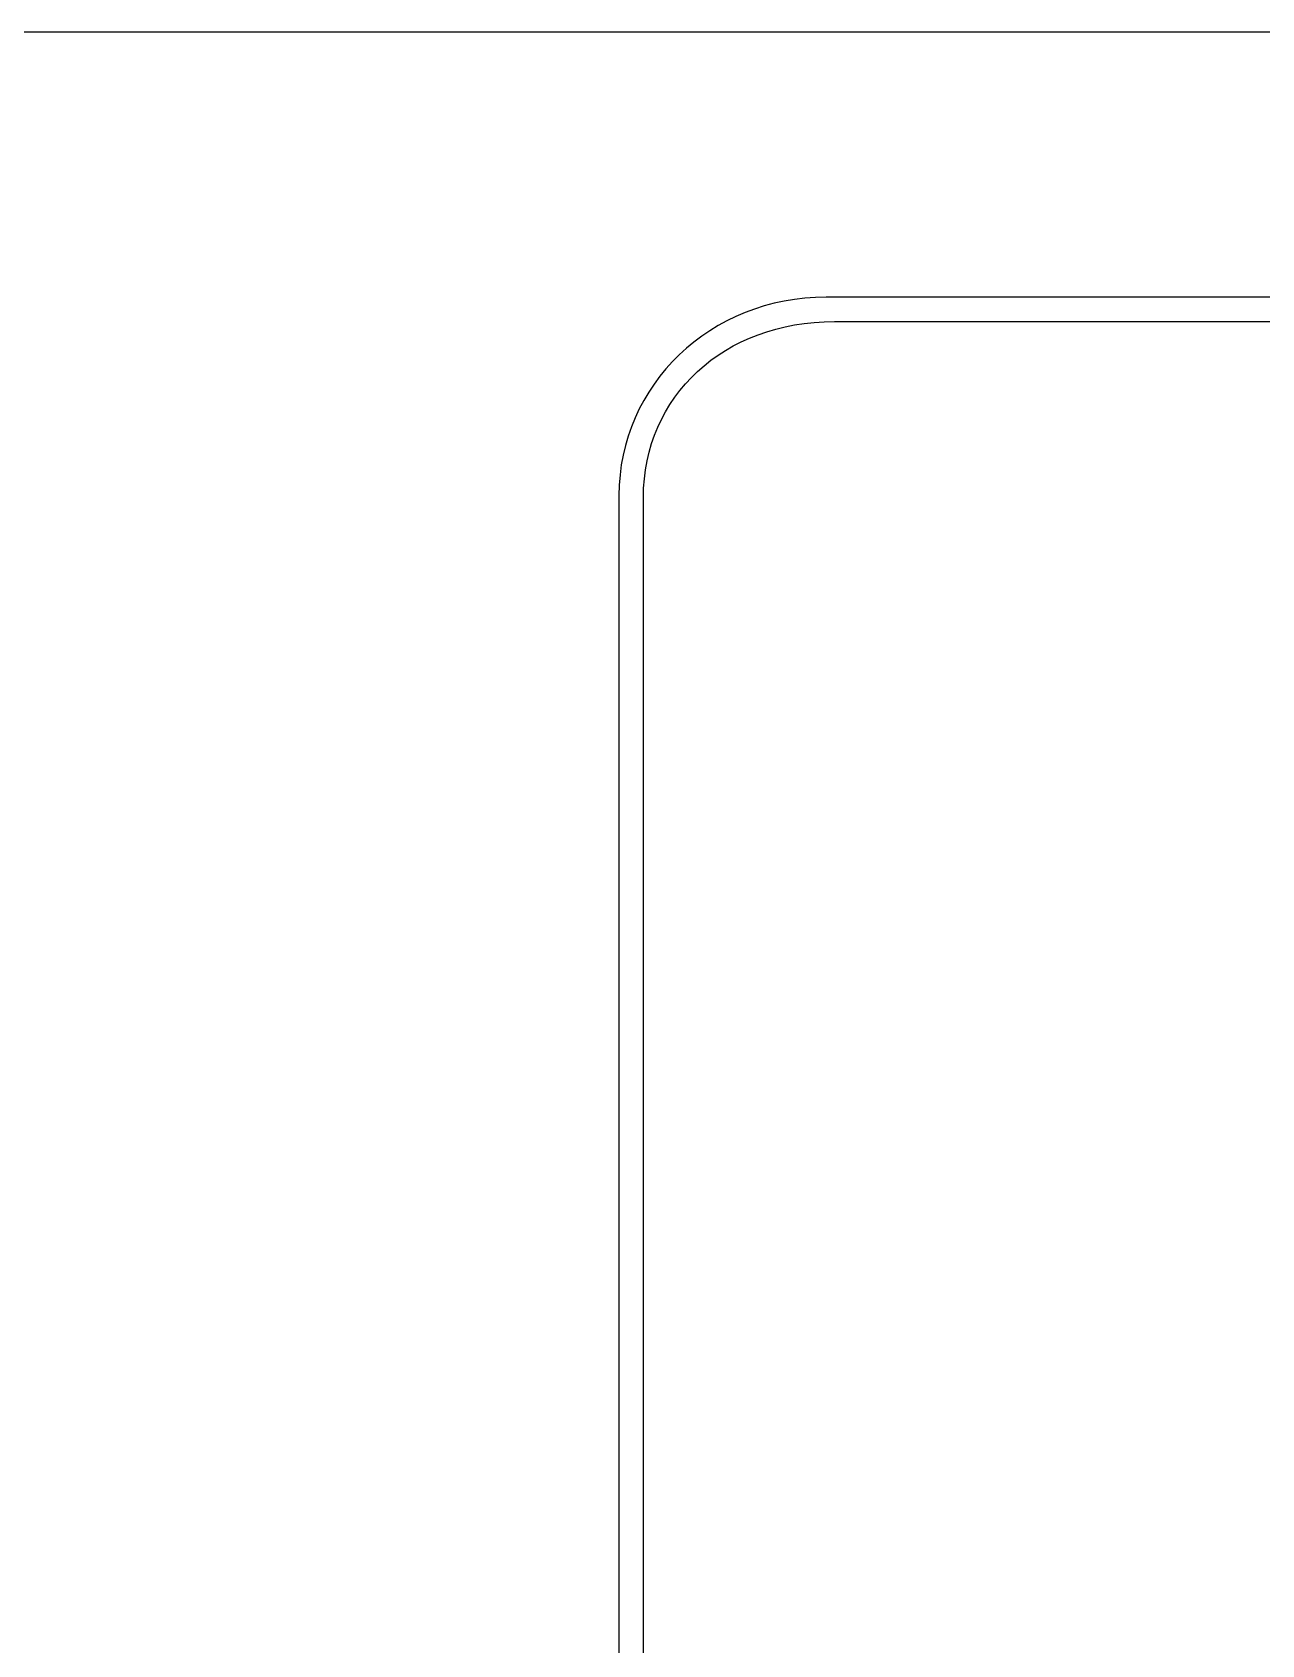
# Model space of a CAD drawing. Header units: millimetres. Extents: x -33000 to 294000, y 0 to 42408.
# Drawn here: x 56732.2 to 57034, y 19398.9 to 19794.6 of the extents above; entities that cross this region are included whole.
import ezdxf

# ---------------------------------------------------------------- set-up
doc = ezdxf.new("R2010")
doc.units = ezdxf.units.MM
doc.header["$LTSCALE"] = 50
doc.layers.add('arch', color=8, linetype='Continuous')

msp = doc.modelspace()

# ---------------------------------------------------------------- linework, layer by layer
at = {"layer": 'arch'}
msp.add_line((57476.21, 19794.6), (55976.21, 19794.6), dxfattribs=at)
at = {"layer": 'arch', "linetype": 'Continuous'}
for p, q in [((57321.21, 19729.6), (56927.08, 19729.6)), ((56929.11, 19723.6), (57326.21, 19723.6)), ((56876.21, 19680.95), (56876.21, 19258.26)), ((56882.21, 19258.83), (56882.21, 19680.38))]:
    msp.add_line(p, q, dxfattribs=at)
msp.add_ellipse((56928.78, 19679.33, 0), major_axis=(50.27, -16.26), ratio=0.94634, start_param=1.900165, end_param=3.438655, dxfattribs=at)
at = {"layer": 'arch', "linetype": 'Continuous', "extrusion": (0, 0, -1)}
msp.add_ellipse((56938.79, 19671.46, 0), major_axis=(50.18, -31.64), ratio=0.825965, start_param=2.661522, end_param=4.060464, dxfattribs=at)

doc.saveas('drawing.dxf')
